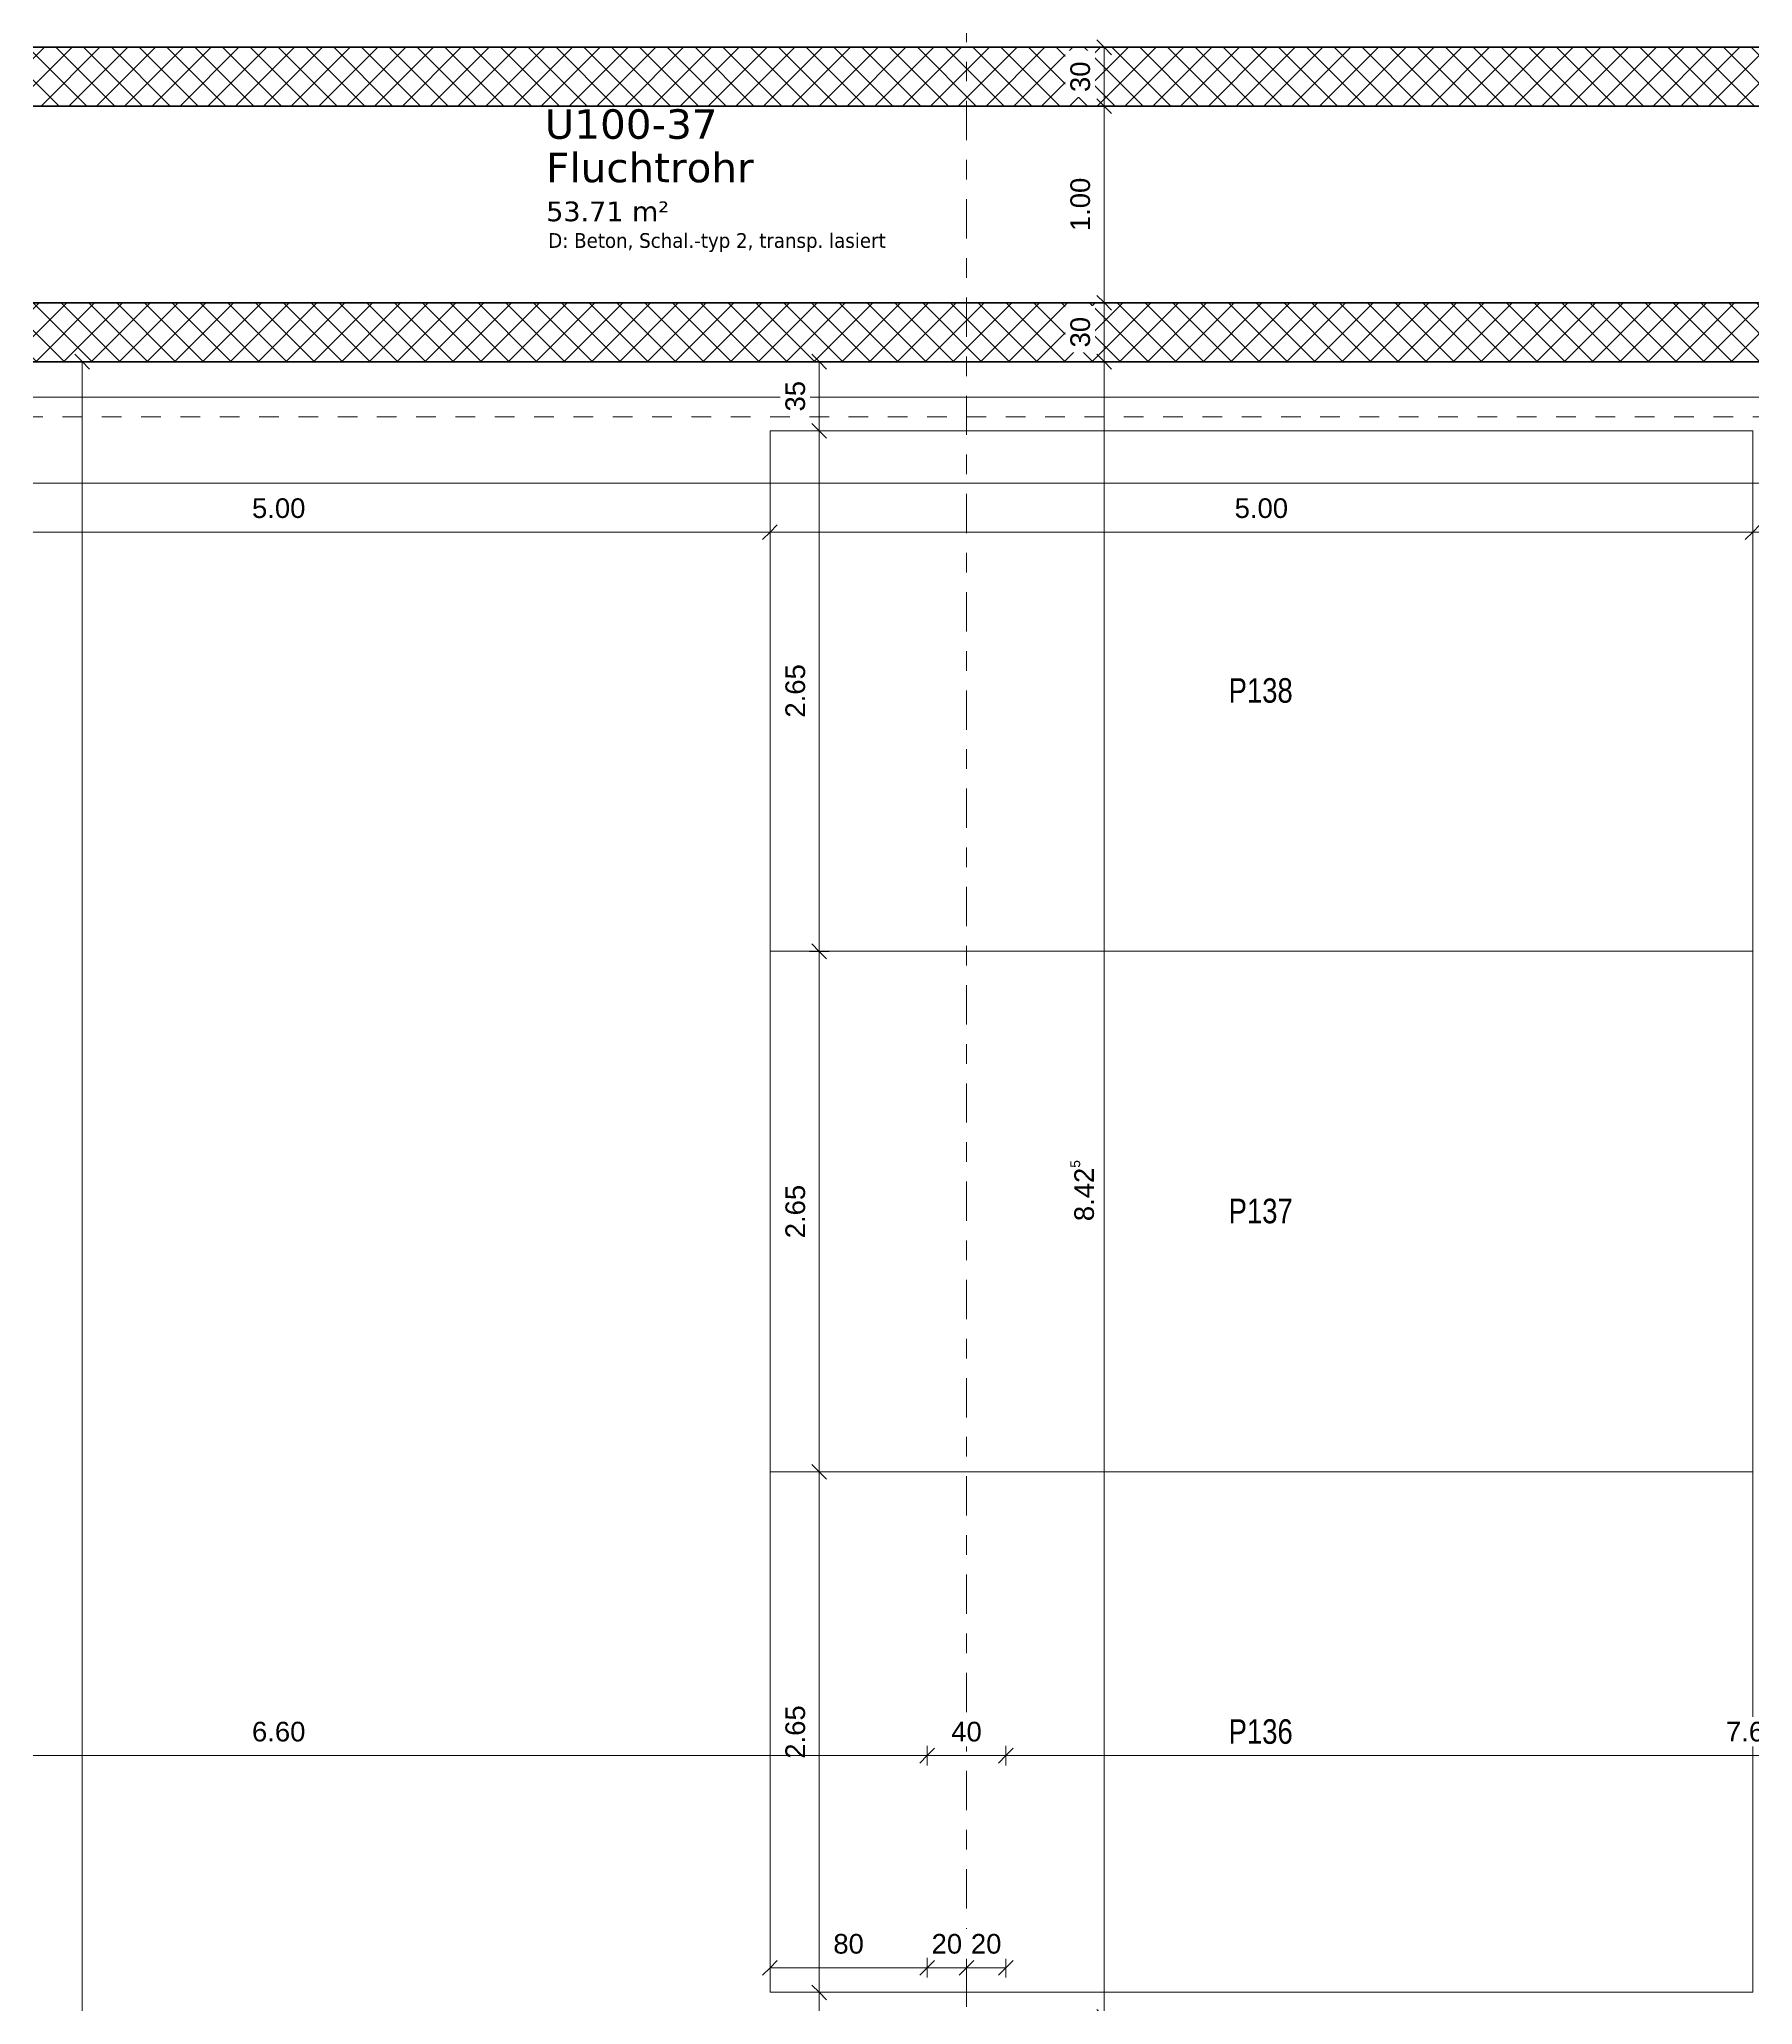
# Model space of a CAD drawing. Header units: metres. Extents: x -85.4 to -16.9, y -4 to 38.1.
# Drawn here: x -56.43 to -47.71, y 21.44 to 31.44 of the extents above; entities that cross this region are included whole.
import ezdxf

# ---------------------------------------------------------------- set-up
doc = ezdxf.new("R2010")
doc.units = ezdxf.units.M
doc.linetypes.add('_Rasterlinie_', pattern=[0.375, 0.2, -0.05, 0.075, -0.05])
doc.linetypes.add('Gestrichelt', pattern=[0.1, 0.05, -0.05])
for name, color, linetype, lineweight in [('A-____-____-DIMS', 7, 'Continuous', 5), ('A-____-____-DIMS-50', 7, 'Continuous', 5), ('A-AREA-____-IDEN', 7, 'Continuous', 5), ('A-FLOR-____-OTLN', 7, 'Continuous', 9), ('A-WALL-____-MCUT', 7, 'Continuous', 35), ('A-WALL-____-PATT', 7, 'Continuous', 35), ('C-PRKG-____-IDEN', 7, 'Continuous', 5), ('C-PRKG-____-OTLN', 7, 'Continuous', 9), ('S-GRID-____-OTLN', 7, 'Continuous', 5)]:
    doc.layers.add(name, color=color, linetype=linetype, lineweight=lineweight)
doc.layers.add('A-DETL-____-OTLN', color=5, linetype='Continuous', lineweight=9, true_color=0x0000ff)
doc.styles.add('Arial_2', font='arial.ttf', dxfattribs={"height": 0.1})
doc.styles.add('Arial_3', font='arial.ttf', dxfattribs={"width": 0.8, "height": 0.125})
doc.styles.add('Verdana_1', font='verdana.ttf', dxfattribs={"height": 0.1})
doc.styles.add('Verdana_2', font='verdana.ttf', dxfattribs={"width": 0.9, "height": 0.075})
doc.styles.add('Verdana_3', font='verdana.ttf', dxfattribs={"height": 0.15})
doc.dimstyles.new('SUB_Rohbau_fein', dxfattribs={"dimscale": 0.3048, "dimtxt": 0.102026, "dimasz": 0.246063, "dimexe": 0.164042, "dimexo": 0.0625, "dimgap": 0.123031, "dimtad": 1, "dimrnd": 0.005, "dimzin": 0, "dimdsep": 46, "dimtxsty": 'Arial_2', "dimblk1": 'OBLIQUE', "dimblk2": 'OBLIQUE', "dimsah": 1, "dimcen": 0.09, "dimazin": 0, "dimtfac": 1, "dimtdec": 4, "dimtix": 1, "dimtmove": 0, "dimatfit": 3, "dimfxl": 0.164042, "dimfxlon": 1, "dimtvp": 1, "dimtfill": 1, "dimtolj": 1, "dimtzin": 0, "dimarcsym": 2})
doc.dimstyles.new('SUB_Rohbau_fein_2', dxfattribs={"dimscale": 0.3048, "dimtxt": 0.102026, "dimasz": 0.246063, "dimexe": 0.164042, "dimexo": 0.0625, "dimgap": 0.123031, "dimtad": 1, "dimdec": 1, "dimlfac": 100, "dimrnd": 0.5, "dimdsep": 46, "dimtxsty": 'Arial_2', "dimblk1": 'OBLIQUE', "dimblk2": 'OBLIQUE', "dimsah": 1, "dimcen": 0.09, "dimazin": 0, "dimtfac": 1, "dimtdec": 4, "dimtix": 1, "dimtmove": 0, "dimatfit": 3, "dimfxl": 0.164042, "dimfxlon": 1, "dimtvp": 1, "dimtfill": 1, "dimtolj": 1, "dimtzin": 0, "dimarcsym": 2})
pattern_1 = [(45, (-1.5, -0.67223), (-0.07071068, 0.07071068), []), (135, (-1.5, -0.67223), (-0.07071068, -0.07071068), [])]

# ---------------------------------------------------------------- blocks, each defined once
blk = doc.blocks.new('PP_Parkplatz - 2650 x 5000-V10--01_UG_OK_FFB_AF_lo')
at = {"layer": 'C-PRKG-____-OTLN', "color": 253, "true_color": 0x999999}
for p, q in [((-52.708, 24.151), (-47.708, 24.151)), ((-52.708, 24.151), (-52.708, 21.502)), ((-52.708, 24.151), (-52.708, 21.502)), ((-47.708, 24.151), (-52.708, 24.151)), ((-52.708, 24.151), (-47.708, 24.151)), ((-52.708, 21.502), (-52.708, 24.151)), ((-52.708, 24.151), (-52.708, 24.151)), ((-47.708, 24.151), (-47.708, 21.502)), ((-47.708, 21.502), (-47.708, 24.151)), ((-47.708, 24.151), (-47.708, 21.502)), ((-47.708, 24.151), (-47.708, 24.151)), ((-52.708, 21.502), (-47.708, 21.502)), ((-52.708, 21.502), (-47.708, 21.502)), ((-47.708, 21.502), (-52.708, 21.502)), ((-52.708, 21.502), (-52.708, 21.502)), ((-47.708, 21.502), (-47.708, 21.502))]:
    blk.add_line(p, q, dxfattribs=at)
blk = doc.blocks.new('DIMBLOCK248--01_UG_OK_FFB_AF_lo')
at = {"layer": 'A-____-____-DIMS-50'}
for p, q in [((-51.008, 29.802), (-51.046, 29.839)), ((-51.008, 29.802), (-51.058, 29.802)), ((-51.008, 21.377), (-51.008, 29.802)), ((-51.008, 29.802), (-50.971, 29.764)), ((-51.008, 29.802), (-50.958, 29.802)), ((-51.008, 21.377), (-51.046, 21.414)), ((-51.008, 21.377), (-51.058, 21.377)), ((-51.008, 21.377), (-50.971, 21.339)), ((-51.008, 21.377), (-50.958, 21.377))]:
    blk.add_line(p, q, dxfattribs=at)
at = {"layer": 'A-____-____-DIMS-50', "color": 0, "insert": (-51.18, 25.427), "char_height": 0.1, "width": 0.38809, "attachment_point": 1, "rotation": 90, "line_spacing_factor": 0.941778, "style": 'Arial_2', "bg_fill": 3, "box_fill_scale": 1.25, "bg_fill_color": 256, "bg_fill_true_color": 13158600, "bg_fill_transparency": 0}
blk.add_mtext('8.42\\A2\\H0.5x;\\S5^  ;\\H2x;', dxfattribs=at)
blk = doc.blocks.new('_Oblique')
at = {"color": 0, "linetype": 'ByBlock', "lineweight": -2}
blk.add_line((-0.5, -0.5), (0.5, 0.5), dxfattribs=at)
blk = doc.blocks.new('DIMBLOCK249--01_UG_OK_FFB_AF_lo')
at = {"layer": 'A-____-____-DIMS-50'}
for p, q in [((-51.008, 30.102), (-51.046, 30.139)), ((-51.008, 30.102), (-51.058, 30.102)), ((-51.008, 29.802), (-51.008, 30.102)), ((-51.008, 30.102), (-50.971, 30.064)), ((-51.008, 30.102), (-50.958, 30.102)), ((-51.008, 29.802), (-51.046, 29.839)), ((-51.008, 29.802), (-51.058, 29.802)), ((-51.008, 29.802), (-50.971, 29.764)), ((-51.008, 29.802), (-50.958, 29.802))]:
    blk.add_line(p, q, dxfattribs=at)
at = {"layer": 'A-____-____-DIMS-50', "color": 0, "insert": (-51.18, 29.874), "char_height": 0.1, "width": 0.18609, "attachment_point": 1, "rotation": 90, "line_spacing_factor": 0.941778, "style": 'Arial_2', "bg_fill": 3, "box_fill_scale": 1.25, "bg_fill_color": 256, "bg_fill_true_color": 13158600, "bg_fill_transparency": 0}
blk.add_mtext('30', dxfattribs=at)
blk = doc.blocks.new('DIMBLOCK250--01_UG_OK_FFB_AF_lo')
at = {"layer": 'A-____-____-DIMS-50'}
for p, q in [((-51.008, 31.102), (-51.046, 31.139)), ((-51.008, 31.102), (-51.058, 31.102)), ((-51.008, 30.102), (-51.008, 31.102)), ((-51.008, 31.102), (-50.971, 31.064)), ((-51.008, 31.102), (-50.958, 31.102)), ((-51.008, 30.102), (-51.046, 30.139)), ((-51.008, 30.102), (-51.058, 30.102)), ((-51.008, 30.102), (-50.971, 30.064)), ((-51.008, 30.102), (-50.958, 30.102))]:
    blk.add_line(p, q, dxfattribs=at)
at = {"layer": 'A-____-____-DIMS-50', "color": 0, "insert": (-51.18, 30.466), "char_height": 0.1, "width": 0.32565, "attachment_point": 1, "rotation": 90, "line_spacing_factor": 0.941778, "style": 'Arial_2', "bg_fill": 3, "box_fill_scale": 1.25, "bg_fill_color": 256, "bg_fill_true_color": 13158600, "bg_fill_transparency": 0}
blk.add_mtext('1.00', dxfattribs=at)
blk = doc.blocks.new('DIMBLOCK251--01_UG_OK_FFB_AF_lo')
at = {"layer": 'A-____-____-DIMS-50'}
for p, q in [((-51.008, 31.402), (-51.046, 31.439)), ((-51.008, 31.402), (-51.058, 31.402)), ((-51.008, 31.102), (-51.008, 31.402)), ((-51.008, 31.402), (-50.971, 31.364)), ((-51.008, 31.402), (-50.958, 31.402)), ((-51.008, 31.102), (-51.046, 31.139)), ((-51.008, 31.102), (-51.058, 31.102)), ((-51.008, 31.102), (-50.971, 31.064)), ((-51.008, 31.102), (-50.958, 31.102))]:
    blk.add_line(p, q, dxfattribs=at)
at = {"layer": 'A-____-____-DIMS-50', "color": 0, "insert": (-51.18, 31.174), "char_height": 0.1, "width": 0.18609, "attachment_point": 1, "rotation": 90, "line_spacing_factor": 0.941778, "style": 'Arial_2', "bg_fill": 3, "box_fill_scale": 1.25, "bg_fill_color": 256, "bg_fill_true_color": 13158600, "bg_fill_transparency": 0}
blk.add_mtext('30', dxfattribs=at)
blk = doc.blocks.new('DIMBLOCK282--01_UG_OK_FFB_AF_lo')
at = {"layer": 'A-____-____-DIMS-50'}
for p, q in [((-57.708, 29.184), (-57.708, 29.234)), ((-57.708, 29.184), (-57.671, 29.221)), ((-32.708, 29.184), (-32.708, 29.234)), ((-32.708, 29.184), (-32.671, 29.221)), ((-57.708, 29.184), (-57.746, 29.146)), ((-57.708, 29.184), (-32.708, 29.184)), ((-57.708, 29.184), (-57.708, 29.134)), ((-32.708, 29.184), (-32.746, 29.146)), ((-32.708, 29.184), (-32.708, 29.134))]:
    blk.add_line(p, q, dxfattribs=at)
at = {"layer": 'A-____-____-DIMS-50', "color": 0, "insert": (-45.382, 29.356), "char_height": 0.1, "width": 0.4187, "attachment_point": 1, "line_spacing_factor": 0.941778, "style": 'Arial_2', "bg_fill": 3, "box_fill_scale": 1.25, "bg_fill_color": 256, "bg_fill_true_color": 13158600, "bg_fill_transparency": 0}
blk.add_mtext('25.00', dxfattribs=at)
blk = doc.blocks.new('DIMBLOCK283--01_UG_OK_FFB_AF_lo')
at = {"layer": 'A-____-____-DIMS-50'}
for p, q in [((-57.708, 28.934), (-57.746, 28.896)), ((-57.708, 28.934), (-57.708, 28.984)), ((-57.708, 28.934), (-57.671, 28.971)), ((-57.708, 28.934), (-52.708, 28.934)), ((-57.708, 28.934), (-57.708, 28.884)), ((-52.708, 28.934), (-52.746, 28.896)), ((-52.708, 28.934), (-52.708, 28.984)), ((-52.708, 28.934), (-52.671, 28.971)), ((-52.708, 28.934), (-52.708, 28.884))]:
    blk.add_line(p, q, dxfattribs=at)
at = {"layer": 'A-____-____-DIMS-50', "color": 0, "insert": (-55.344, 29.106), "char_height": 0.1, "width": 0.32565, "attachment_point": 1, "line_spacing_factor": 0.941778, "style": 'Arial_2', "bg_fill": 3, "box_fill_scale": 1.25, "bg_fill_color": 256, "bg_fill_true_color": 13158600, "bg_fill_transparency": 0}
blk.add_mtext('5.00', dxfattribs=at)
blk = doc.blocks.new('DIMBLOCK284--01_UG_OK_FFB_AF_lo')
at = {"layer": 'A-____-____-DIMS-50'}
for p, q in [((-52.708, 28.934), (-52.746, 28.896)), ((-52.708, 28.934), (-52.708, 28.984)), ((-52.708, 28.934), (-52.671, 28.971)), ((-52.708, 28.934), (-47.708, 28.934)), ((-52.708, 28.934), (-52.708, 28.884)), ((-47.708, 28.934), (-47.746, 28.896)), ((-47.708, 28.934), (-47.708, 28.984)), ((-47.708, 28.934), (-47.671, 28.971)), ((-47.708, 28.934), (-47.708, 28.884))]:
    blk.add_line(p, q, dxfattribs=at)
at = {"layer": 'A-____-____-DIMS-50', "color": 0, "insert": (-50.344, 29.106), "char_height": 0.1, "width": 0.32565, "attachment_point": 1, "line_spacing_factor": 0.941778, "style": 'Arial_2', "bg_fill": 3, "box_fill_scale": 1.25, "bg_fill_color": 256, "bg_fill_true_color": 13158600, "bg_fill_transparency": 0}
blk.add_mtext('5.00', dxfattribs=at)
blk = doc.blocks.new('DIMBLOCK285--01_UG_OK_FFB_AF_lo')
at = {"layer": 'A-____-____-DIMS-50'}
for p, q in [((-47.708, 28.934), (-47.746, 28.896)), ((-47.708, 28.934), (-47.708, 28.984)), ((-47.708, 28.934), (-47.671, 28.971)), ((-47.708, 28.934), (-42.708, 28.934)), ((-47.708, 28.934), (-47.708, 28.884)), ((-42.708, 28.934), (-42.746, 28.896)), ((-42.708, 28.934), (-42.708, 28.984)), ((-42.708, 28.934), (-42.671, 28.971)), ((-42.708, 28.934), (-42.708, 28.884))]:
    blk.add_line(p, q, dxfattribs=at)
at = {"layer": 'A-____-____-DIMS-50', "color": 0, "insert": (-45.344, 29.106), "char_height": 0.1, "width": 0.32565, "attachment_point": 1, "line_spacing_factor": 0.941778, "style": 'Arial_2', "bg_fill": 3, "box_fill_scale": 1.25, "bg_fill_color": 256, "bg_fill_true_color": 13158600, "bg_fill_transparency": 0}
blk.add_mtext('5.00', dxfattribs=at)
blk = doc.blocks.new('DIMBLOCK319--01_UG_OK_FFB_AF_lo')
at = {"layer": 'A-____-____-DIMS-50'}
for p, q in [((-52.458, 21.502), (-52.496, 21.539)), ((-52.458, 21.502), (-52.508, 21.502)), ((-52.458, 20.85), (-52.458, 21.502)), ((-52.458, 21.502), (-52.421, 21.464)), ((-52.458, 21.502), (-52.408, 21.502)), ((-52.458, 20.85), (-52.508, 20.85)), ((-52.458, 20.85), (-52.496, 20.887)), ((-52.458, 20.85), (-52.421, 20.812)), ((-52.458, 20.85), (-52.408, 20.85))]:
    blk.add_line(p, q, dxfattribs=at)
at = {"layer": 'A-____-____-DIMS-50', "color": 0, "insert": (-52.63, 21.098), "char_height": 0.1, "width": 0.18609, "attachment_point": 1, "rotation": 90, "line_spacing_factor": 0.941778, "style": 'Arial_2', "bg_fill": 3, "box_fill_scale": 1.25, "bg_fill_color": 256, "bg_fill_true_color": 13158600, "bg_fill_transparency": 0}
blk.add_mtext('65', dxfattribs=at)
blk = doc.blocks.new('DIMBLOCK320--01_UG_OK_FFB_AF_lo')
at = {"layer": 'A-____-____-DIMS-50'}
for p, q in [((-52.458, 24.151), (-52.508, 24.151)), ((-52.458, 24.151), (-52.496, 24.189)), ((-52.458, 21.502), (-52.458, 24.151)), ((-52.458, 24.151), (-52.421, 24.114)), ((-52.458, 24.151), (-52.408, 24.151)), ((-52.458, 21.502), (-52.496, 21.539)), ((-52.458, 21.502), (-52.508, 21.502)), ((-52.458, 21.502), (-52.421, 21.464)), ((-52.458, 21.502), (-52.408, 21.502))]:
    blk.add_line(p, q, dxfattribs=at)
at = {"layer": 'A-____-____-DIMS-50', "color": 0, "insert": (-52.63, 22.691), "char_height": 0.1, "width": 0.32565, "attachment_point": 1, "rotation": 90, "line_spacing_factor": 0.941778, "style": 'Arial_2', "bg_fill": 3, "box_fill_scale": 1.25, "bg_fill_color": 256, "bg_fill_true_color": 13158600, "bg_fill_transparency": 0}
blk.add_mtext('2.65', dxfattribs=at)
blk = doc.blocks.new('DIMBLOCK321--01_UG_OK_FFB_AF_lo')
at = {"layer": 'A-____-____-DIMS-50'}
for p, q in [((-52.458, 26.8), (-52.496, 26.838)), ((-52.458, 26.8), (-52.508, 26.8)), ((-52.458, 24.151), (-52.458, 26.8)), ((-52.458, 26.8), (-52.421, 26.763)), ((-52.458, 26.8), (-52.408, 26.8)), ((-52.458, 24.151), (-52.508, 24.151)), ((-52.458, 24.151), (-52.496, 24.189)), ((-52.458, 24.151), (-52.421, 24.114)), ((-52.458, 24.151), (-52.408, 24.151))]:
    blk.add_line(p, q, dxfattribs=at)
at = {"layer": 'A-____-____-DIMS-50', "color": 0, "insert": (-52.63, 25.34), "char_height": 0.1, "width": 0.32565, "attachment_point": 1, "rotation": 90, "line_spacing_factor": 0.941778, "style": 'Arial_2', "bg_fill": 3, "box_fill_scale": 1.25, "bg_fill_color": 256, "bg_fill_true_color": 13158600, "bg_fill_transparency": 0}
blk.add_mtext('2.65', dxfattribs=at)
blk = doc.blocks.new('DIMBLOCK322--01_UG_OK_FFB_AF_lo')
at = {"layer": 'A-____-____-DIMS-50'}
for p, q in [((-52.458, 29.45), (-52.508, 29.45)), ((-52.458, 29.45), (-52.496, 29.487)), ((-52.458, 26.8), (-52.458, 29.45)), ((-52.458, 29.45), (-52.421, 29.412)), ((-52.458, 29.45), (-52.408, 29.45)), ((-52.458, 26.8), (-52.496, 26.838)), ((-52.458, 26.8), (-52.508, 26.8)), ((-52.458, 26.8), (-52.421, 26.763)), ((-52.458, 26.8), (-52.408, 26.8))]:
    blk.add_line(p, q, dxfattribs=at)
at = {"layer": 'A-____-____-DIMS-50', "color": 0, "insert": (-52.63, 27.99), "char_height": 0.1, "width": 0.32565, "attachment_point": 1, "rotation": 90, "line_spacing_factor": 0.941778, "style": 'Arial_2', "bg_fill": 3, "box_fill_scale": 1.25, "bg_fill_color": 256, "bg_fill_true_color": 13158600, "bg_fill_transparency": 0}
blk.add_mtext('2.65', dxfattribs=at)
blk = doc.blocks.new('DIMBLOCK323--01_UG_OK_FFB_AF_lo')
at = {"layer": 'A-____-____-DIMS-50'}
for p, q in [((-52.458, 29.802), (-52.496, 29.839)), ((-52.458, 29.802), (-52.508, 29.802)), ((-52.458, 29.45), (-52.458, 29.802)), ((-52.458, 29.802), (-52.421, 29.764)), ((-52.458, 29.802), (-52.408, 29.802)), ((-52.458, 29.45), (-52.508, 29.45)), ((-52.458, 29.45), (-52.496, 29.487)), ((-52.458, 29.45), (-52.421, 29.412)), ((-52.458, 29.45), (-52.408, 29.45))]:
    blk.add_line(p, q, dxfattribs=at)
at = {"layer": 'A-____-____-DIMS-50', "color": 0, "insert": (-52.63, 29.548), "char_height": 0.1, "width": 0.18609, "attachment_point": 1, "rotation": 90, "line_spacing_factor": 0.941778, "style": 'Arial_2', "bg_fill": 3, "box_fill_scale": 1.25, "bg_fill_color": 256, "bg_fill_true_color": 13158600, "bg_fill_transparency": 0}
blk.add_mtext('35', dxfattribs=at)
blk = doc.blocks.new('DIMBLOCK363--01_UG_OK_FFB_AF_lo')
at = {"layer": 'A-____-____-DIMS-50'}
for p, q in [((-56.208, 29.802), (-56.246, 29.839)), ((-56.208, 29.802), (-56.258, 29.802)), ((-56.208, 6.184), (-56.208, 29.802)), ((-56.208, 29.802), (-56.171, 29.764)), ((-56.208, 29.802), (-56.158, 29.802)), ((-56.208, 6.184), (-56.246, 6.222)), ((-56.208, 6.184), (-56.258, 6.184)), ((-56.208, 6.184), (-56.171, 6.147)), ((-56.208, 6.184), (-56.158, 6.184))]:
    blk.add_line(p, q, dxfattribs=at)
at = {"layer": 'A-____-____-DIMS-50', "color": 0, "insert": (-56.38, 17.818), "char_height": 0.1, "width": 0.4187, "attachment_point": 1, "rotation": 90, "line_spacing_factor": 0.941778, "style": 'Arial_2', "bg_fill": 3, "box_fill_scale": 1.25, "bg_fill_color": 256, "bg_fill_true_color": 13158600, "bg_fill_transparency": 0}
blk.add_mtext('23.62', dxfattribs=at)
blk = doc.blocks.new('DIMBLOCK386--01_UG_OK_FFB_AF_lo')
at = {"layer": 'A-____-____-DIMS-50'}
for p, q in [((-51.708, 21.627), (-51.746, 21.589)), ((-51.708, 21.627), (-51.708, 21.677)), ((-51.708, 21.627), (-51.671, 21.664)), ((-51.508, 21.627), (-51.708, 21.627)), ((-51.708, 21.627), (-51.708, 21.577)), ((-51.508, 21.627), (-51.546, 21.589)), ((-51.508, 21.627), (-51.508, 21.677)), ((-51.508, 21.627), (-51.471, 21.664)), ((-51.508, 21.627), (-51.508, 21.577))]:
    blk.add_line(p, q, dxfattribs=at)
at = {"layer": 'A-____-____-DIMS-50', "color": 0, "insert": (-51.686, 21.799), "char_height": 0.1, "width": 0.18609, "attachment_point": 1, "line_spacing_factor": 0.941778, "style": 'Arial_2', "bg_fill": 3, "box_fill_scale": 1.25, "bg_fill_color": 256, "bg_fill_true_color": 13158600, "bg_fill_transparency": 0}
blk.add_mtext('20', dxfattribs=at)
blk = doc.blocks.new('DIMBLOCK387--01_UG_OK_FFB_AF_lo')
at = {"layer": 'A-____-____-DIMS-50'}
for p, q in [((-51.908, 21.627), (-51.946, 21.589)), ((-51.908, 21.627), (-51.908, 21.677)), ((-51.908, 21.627), (-51.871, 21.664)), ((-51.708, 21.627), (-51.908, 21.627)), ((-51.908, 21.627), (-51.908, 21.577)), ((-51.708, 21.627), (-51.746, 21.589)), ((-51.708, 21.627), (-51.708, 21.677)), ((-51.708, 21.627), (-51.671, 21.664)), ((-51.708, 21.627), (-51.708, 21.577))]:
    blk.add_line(p, q, dxfattribs=at)
at = {"layer": 'A-____-____-DIMS-50', "color": 0, "insert": (-51.886, 21.799), "char_height": 0.1, "width": 0.18609, "attachment_point": 1, "line_spacing_factor": 0.941778, "style": 'Arial_2', "bg_fill": 3, "box_fill_scale": 1.25, "bg_fill_color": 256, "bg_fill_true_color": 13158600, "bg_fill_transparency": 0}
blk.add_mtext('20', dxfattribs=at)
blk = doc.blocks.new('DIMBLOCK388--01_UG_OK_FFB_AF_lo')
at = {"layer": 'A-____-____-DIMS-50'}
for p, q in [((-52.708, 21.627), (-52.746, 21.589)), ((-52.708, 21.627), (-52.708, 21.677)), ((-52.708, 21.627), (-52.671, 21.664)), ((-51.908, 21.627), (-52.708, 21.627)), ((-52.708, 21.627), (-52.708, 21.577)), ((-51.908, 21.627), (-51.946, 21.589)), ((-51.908, 21.627), (-51.908, 21.677)), ((-51.908, 21.627), (-51.871, 21.664)), ((-51.908, 21.627), (-51.908, 21.577))]:
    blk.add_line(p, q, dxfattribs=at)
at = {"layer": 'A-____-____-DIMS-50', "color": 0, "insert": (-52.386, 21.799), "char_height": 0.1, "width": 0.18609, "attachment_point": 1, "line_spacing_factor": 0.941778, "style": 'Arial_2', "bg_fill": 3, "box_fill_scale": 1.25, "bg_fill_color": 256, "bg_fill_true_color": 13158600, "bg_fill_transparency": 0}
blk.add_mtext('80', dxfattribs=at)
blk = doc.blocks.new('DIMBLOCK403--01_UG_OK_FFB_AF_lo')
at = {"layer": 'A-____-____-DIMS-50'}
for p, q in [((-58.508, 22.707), (-58.508, 22.757)), ((-58.508, 22.707), (-58.471, 22.744)), ((-51.908, 22.707), (-51.908, 22.757)), ((-51.908, 22.707), (-51.871, 22.744)), ((-58.508, 22.707), (-58.546, 22.669)), ((-58.508, 22.707), (-51.908, 22.707)), ((-58.508, 22.707), (-58.508, 22.657)), ((-51.908, 22.707), (-51.946, 22.669)), ((-51.908, 22.707), (-51.908, 22.657))]:
    blk.add_line(p, q, dxfattribs=at)
at = {"layer": 'A-____-____-DIMS-50', "color": 0, "insert": (-55.344, 22.879), "char_height": 0.1, "width": 0.32565, "attachment_point": 1, "line_spacing_factor": 0.941778, "style": 'Arial_2', "bg_fill": 3, "box_fill_scale": 1.25, "bg_fill_color": 256, "bg_fill_true_color": 13158600, "bg_fill_transparency": 0}
blk.add_mtext('6.60', dxfattribs=at)
blk = doc.blocks.new('DIMBLOCK404--01_UG_OK_FFB_AF_lo')
at = {"layer": 'A-____-____-DIMS-50'}
for p, q in [((-51.908, 22.707), (-51.908, 22.757)), ((-51.908, 22.707), (-51.871, 22.744)), ((-51.508, 22.707), (-51.508, 22.757)), ((-51.508, 22.707), (-51.471, 22.744)), ((-51.908, 22.707), (-51.946, 22.669)), ((-51.908, 22.707), (-51.508, 22.707)), ((-51.908, 22.707), (-51.908, 22.657)), ((-51.508, 22.707), (-51.546, 22.669)), ((-51.508, 22.707), (-51.508, 22.657))]:
    blk.add_line(p, q, dxfattribs=at)
at = {"layer": 'A-____-____-DIMS-50', "color": 0, "insert": (-51.786, 22.879), "char_height": 0.1, "width": 0.18609, "attachment_point": 1, "line_spacing_factor": 0.941778, "style": 'Arial_2', "bg_fill": 3, "box_fill_scale": 1.25, "bg_fill_color": 256, "bg_fill_true_color": 13158600, "bg_fill_transparency": 0}
blk.add_mtext('40', dxfattribs=at)
blk = doc.blocks.new('DIMBLOCK405--01_UG_OK_FFB_AF_lo')
at = {"layer": 'A-____-____-DIMS-50'}
for p, q in [((-51.508, 22.707), (-51.508, 22.757)), ((-51.508, 22.707), (-51.471, 22.744)), ((-43.908, 22.707), (-43.908, 22.757)), ((-43.908, 22.707), (-43.871, 22.744)), ((-51.508, 22.707), (-51.546, 22.669)), ((-51.508, 22.707), (-43.908, 22.707)), ((-51.508, 22.707), (-51.508, 22.657)), ((-43.908, 22.707), (-43.946, 22.669)), ((-43.908, 22.707), (-43.908, 22.657))]:
    blk.add_line(p, q, dxfattribs=at)
at = {"layer": 'A-____-____-DIMS-50', "color": 0, "insert": (-47.844, 22.879), "char_height": 0.1, "width": 0.32565, "attachment_point": 1, "line_spacing_factor": 0.941778, "style": 'Arial_2', "bg_fill": 3, "box_fill_scale": 1.25, "bg_fill_color": 256, "bg_fill_true_color": 13158600, "bg_fill_transparency": 0}
blk.add_mtext('7.60', dxfattribs=at)

msp = doc.modelspace()

# ---------------------------------------------------------------- hatches: boundary and pattern name
at = {"layer": 'A-WALL-____-PATT', "lineweight": 9}
h = msp.add_hatch(dxfattribs=at)
h.set_pattern_fill('FP_1', color=256, style=0, pattern_type=2)
h.set_pattern_definition(pattern_1)
h.paths.add_polyline_path([(-18.6786, 31.1016), (-18.6786, 31.4016), (-69.9425, 31.4016), (-70.2151, 31.1016), (-22.8379, 31.1016)])
h = msp.add_hatch(dxfattribs=at)
h.set_pattern_fill('FP_1', color=256, style=0, pattern_type=2)
h.set_pattern_definition(pattern_1)
h.paths.add_polyline_path([(-26.843, 29.8016), (-19.538, 29.8016), (-19.538, 30.1016), (-62.1928, 30.1016), (-62.1928, 29.8016), (-26.9972, 29.8016)])
h.paths.add_polyline_path([(-69.1099, 29.8016), (-64.3928, 29.8016), (-64.3928, 30.1016), (-70.0159, 30.1016), (-70.0159, 29.8016), (-69.6298, 29.8016)])
h.paths.add_polyline_path([(-18.6786, 29.8016), (-18.6786, 30.1016), (-19.438, 30.1016), (-19.438, 29.8016)])

# ---------------------------------------------------------------- linework, layer by layer
at = {"layer": 'A-DETL-____-OTLN', "color": 7, "linetype": 'Gestrichelt'}
msp.add_line((-57.708, 29.5209), (-40.818, 29.5209), dxfattribs=at)
at = {"layer": 'A-FLOR-____-OTLN'}
for p, q in [((-40.788, 29.8009), (-57.708, 29.8009)), ((-40.818, 29.6216), (-57.708, 29.6216))]:
    msp.add_line(p, q, dxfattribs=at)
at = {"layer": 'A-WALL-____-MCUT'}
for p, q in [((-18.6786, 31.4016), (-69.9425, 31.4016)), ((-69.8098, 31.1016), (-18.6786, 31.1016)), ((-69.4159, 30.1016), (-19.538, 30.1016)), ((-40.788, 29.8016), (-57.708, 29.8016))]:
    msp.add_line(p, q, dxfattribs=at)
at = {"layer": 'S-GRID-____-OTLN', "color": 8, "linetype": '_Rasterlinie_', "true_color": 0x808080}
msp.add_line((-51.708, -3.5715), (-51.708, 33.6425), dxfattribs=at)

# ---------------------------------------------------------------- block references
at = {"layer": 'C-PRKG-____-OTLN', "color": 253, "true_color": 0x999999}
for p in [(0, 5.2989), (0, 2.6495), (0, 0)]:
    msp.add_blockref('PP_Parkplatz - 2650 x 5000-V10--01_UG_OK_FFB_AF_lo', p, dxfattribs=at)

# ---------------------------------------------------------------- texts
at = {"layer": 'A-AREA-____-IDEN', "attachment_point": 1}
for s, insert, char_height, width, style in [('U100-37', (-53.8544, 31.0861), 0.15, 1.074261, 'Verdana_3'), ('Fluchtrohr', (-53.8472, 30.865), 0.15, 1.262658, 'Verdana_3'), ('53.71 m²', (-53.8468, 30.6165), 0.1, 0.817721, 'Verdana_1'), ('D: Beton, Schal.-typ 2, transp. lasiert', (-53.8368, 30.4558), 0.075, 2.211455, 'Verdana_2')]:
    msp.add_mtext(s, dxfattribs=dict(at, insert=insert, char_height=char_height, width=width, style=style))

# ---------------------------------------------------------------- next in the draw order: texts
at = {"layer": 'C-PRKG-____-IDEN', "char_height": 0.125, "width": 0.391223, "attachment_point": 1, "style": 'Arial_3', "bg_fill": 3, "box_fill_scale": 1.25, "bg_fill_color": 256, "bg_fill_true_color": 13158600, "bg_fill_transparency": 0}
for s, insert in [('P138', (-50.3746, 28.1907)), ('P137', (-50.3746, 25.5413)), ('P136', (-50.3746, 22.8918))]:
    msp.add_mtext(s, dxfattribs=dict(at, insert=insert))

# ---------------------------------------------------------------- next in the draw order: dimensions: what is measured, and where the dimension line sits
at = {"layer": 'A-____-____-DIMS'}
dim = msp.add_linear_dim(base=(-51.008, 29.8016), p1=(-51.058, 21.3766), p2=(-51.058, 29.8016), angle=90, text='\\A1;8.42\\Q;{\\A1;{\\H0.5x;\\S5^ ;}}', dimstyle='SUB_Rohbau_fein', override={"dimpost": '<>', "dimfxl": 8.425}, dxfattribs=at)
dim.commit()
dim.dimension.update_dxf_attribs({"geometry": 'DIMBLOCK248--01_UG_OK_FFB_AF_lo', "text_midpoint": (-51.0966, 25.5891)})
dim = msp.add_linear_dim(base=(-51.708, 21.6266), p1=(-51.508, 21.5766), p2=(-51.708, 21.5766), dimstyle='SUB_Rohbau_fein_2', override={"dimpost": '<>', "dimfxl": 0.2}, dxfattribs=at)
dim.commit()
dim.dimension.update_dxf_attribs({"geometry": 'DIMBLOCK386--01_UG_OK_FFB_AF_lo', "text_midpoint": (-51.608, 21.7151)})
dim = msp.add_linear_dim(base=(-52.458, 21.5016), p1=(-52.508, 20.85), p2=(-52.508, 21.5016), angle=90, dimstyle='SUB_Rohbau_fein_2', override={"dimpost": '<>', "dimfxl": 0.651567}, dxfattribs=at)
dim.commit()
dim.dimension.update_dxf_attribs({"geometry": 'DIMBLOCK319--01_UG_OK_FFB_AF_lo', "text_midpoint": (-52.5466, 21.1758)})

# ---------------------------------------------------------------- next in the draw order: dimensions: what is measured, and where the dimension line sits
for base, p1, p2, dimstyle, override, picture, middle in [((-51.008, 30.1016), (-51.058, 29.8016), (-51.058, 30.1016), 'SUB_Rohbau_fein_2', {"dimpost": '<>', "dimfxl": 0.3}, 'DIMBLOCK249--01_UG_OK_FFB_AF_lo', (-51.0966, 29.9516)), ((-52.458, 24.151), (-52.508, 21.5016), (-52.508, 24.151), 'SUB_Rohbau_fein', {"dimpost": '<>', "dimfxl": 2.649455}, 'DIMBLOCK320--01_UG_OK_FFB_AF_lo', (-52.5466, 22.8263))]:
    dim = msp.add_linear_dim(base=base, p1=p1, p2=p2, angle=90, dimstyle=dimstyle, override=override, dxfattribs=at)
    dim.commit()
    dim.dimension.update_dxf_attribs({"geometry": picture, "text_midpoint": middle})
for base, p1, p2, dimstyle, override, picture, middle in [((-32.708, 29.184), (-57.708, 29.234), (-32.708, 29.234), 'SUB_Rohbau_fein', {"dimpost": '<>', "dimfxl": 25}, 'DIMBLOCK282--01_UG_OK_FFB_AF_lo', (-45.208, 29.2725)), ((-51.908, 21.6266), (-51.708, 21.5766), (-51.908, 21.5766), 'SUB_Rohbau_fein_2', {"dimpost": '<>', "dimfxl": 0.2}, 'DIMBLOCK387--01_UG_OK_FFB_AF_lo', (-51.808, 21.7151))]:
    dim = msp.add_linear_dim(base=base, p1=p1, p2=p2, dimstyle=dimstyle, override=override, dxfattribs=at)
    dim.commit()
    dim.dimension.update_dxf_attribs({"geometry": picture, "text_midpoint": middle})

# ---------------------------------------------------------------- next in the draw order: dimensions: what is measured, and where the dimension line sits
for base, p1, p2, override, picture, middle in [((-51.008, 31.1016), (-51.058, 30.1016), (-51.058, 31.1016), {"dimpost": '<>', "dimfxl": 1.000001}, 'DIMBLOCK250--01_UG_OK_FFB_AF_lo', (-51.0966, 30.6016)), ((-52.458, 26.8005), (-52.508, 24.151), (-52.508, 26.8005), {"dimpost": '<>', "dimfxl": 2.649455}, 'DIMBLOCK321--01_UG_OK_FFB_AF_lo', (-52.5466, 25.4757))]:
    dim = msp.add_linear_dim(base=base, p1=p1, p2=p2, angle=90, dimstyle='SUB_Rohbau_fein', override=override, dxfattribs=at)
    dim.commit()
    dim.dimension.update_dxf_attribs({"geometry": picture, "text_midpoint": middle})
for base, p1, p2, dimstyle, override, picture, middle in [((-52.708, 28.934), (-57.708, 28.984), (-52.708, 28.984), 'SUB_Rohbau_fein', {"dimpost": '<>', "dimfxl": 5}, 'DIMBLOCK283--01_UG_OK_FFB_AF_lo', (-55.208, 29.0225)), ((-52.708, 21.6266), (-51.908, 21.5766), (-52.708, 21.5766), 'SUB_Rohbau_fein_2', {"dimpost": '<>', "dimfxl": 0.8}, 'DIMBLOCK388--01_UG_OK_FFB_AF_lo', (-52.308, 21.7151))]:
    dim = msp.add_linear_dim(base=base, p1=p1, p2=p2, dimstyle=dimstyle, override=override, dxfattribs=at)
    dim.commit()
    dim.dimension.update_dxf_attribs({"geometry": picture, "text_midpoint": middle})

# ---------------------------------------------------------------- next in the draw order: dimensions: what is measured, and where the dimension line sits
for base, p1, p2, dimstyle, override, picture, middle in [((-51.008, 31.4016), (-51.058, 31.1016), (-51.058, 31.4016), 'SUB_Rohbau_fein_2', {"dimpost": '<>', "dimfxl": 0.3}, 'DIMBLOCK251--01_UG_OK_FFB_AF_lo', (-51.0966, 31.2516)), ((-56.208, 29.8016), (-56.258, 6.1841), (-56.258, 29.8016), 'SUB_Rohbau_fein', {"dimpost": '<>', "dimfxl": 23.6175}, 'DIMBLOCK363--01_UG_OK_FFB_AF_lo', (-56.2966, 17.9928))]:
    dim = msp.add_linear_dim(base=base, p1=p1, p2=p2, angle=90, dimstyle=dimstyle, override=override, dxfattribs=at)
    dim.commit()
    dim.dimension.update_dxf_attribs({"geometry": picture, "text_midpoint": middle})
dim = msp.add_linear_dim(base=(-47.708, 28.934), p1=(-52.708, 28.984), p2=(-47.708, 28.984), dimstyle='SUB_Rohbau_fein', override={"dimpost": '<>', "dimfxl": 5}, dxfattribs=at)
dim.commit()
dim.dimension.update_dxf_attribs({"geometry": 'DIMBLOCK284--01_UG_OK_FFB_AF_lo', "text_midpoint": (-50.208, 29.0225)})

# ---------------------------------------------------------------- next in the draw order: dimensions: what is measured, and where the dimension line sits
dim = msp.add_linear_dim(base=(-52.458, 29.4499), p1=(-52.508, 26.8005), p2=(-52.508, 29.4499), angle=90, dimstyle='SUB_Rohbau_fein', override={"dimpost": '<>', "dimfxl": 2.649455}, dxfattribs=at)
dim.commit()
dim.dimension.update_dxf_attribs({"geometry": 'DIMBLOCK322--01_UG_OK_FFB_AF_lo', "text_midpoint": (-52.5466, 28.1252)})
for base, p1, p2, override, picture, middle in [((-42.708, 28.934), (-47.708, 28.984), (-42.708, 28.984), {"dimpost": '<>', "dimfxl": 5}, 'DIMBLOCK285--01_UG_OK_FFB_AF_lo', (-45.208, 29.0225)), ((-51.908, 22.7066), (-58.508, 22.6566), (-51.908, 22.6566), {"dimpost": '<>', "dimfxl": 6.6}, 'DIMBLOCK403--01_UG_OK_FFB_AF_lo', (-55.208, 22.7951))]:
    dim = msp.add_linear_dim(base=base, p1=p1, p2=p2, dimstyle='SUB_Rohbau_fein', override=override, dxfattribs=at)
    dim.commit()
    dim.dimension.update_dxf_attribs({"geometry": picture, "text_midpoint": middle})

# ---------------------------------------------------------------- next in the draw order: dimensions: what is measured, and where the dimension line sits
dim = msp.add_linear_dim(base=(-52.458, 29.8016), p1=(-52.508, 29.4499), p2=(-52.508, 29.8016), angle=90, dimstyle='SUB_Rohbau_fein_2', override={"dimpost": '<>', "dimfxl": 0.351628}, dxfattribs=at)
dim.commit()
dim.dimension.update_dxf_attribs({"geometry": 'DIMBLOCK323--01_UG_OK_FFB_AF_lo', "text_midpoint": (-52.5466, 29.6257)})
dim = msp.add_linear_dim(base=(-51.508, 22.7066), p1=(-51.908, 22.6566), p2=(-51.508, 22.6566), dimstyle='SUB_Rohbau_fein_2', override={"dimpost": '<>', "dimfxl": 0.4}, dxfattribs=at)
dim.commit()
dim.dimension.update_dxf_attribs({"geometry": 'DIMBLOCK404--01_UG_OK_FFB_AF_lo', "text_midpoint": (-51.708, 22.7951)})

# ---------------------------------------------------------------- next in the draw order: dimensions: what is measured, and where the dimension line sits
dim = msp.add_linear_dim(base=(-43.908, 22.7066), p1=(-51.508, 22.6566), p2=(-43.908, 22.6566), dimstyle='SUB_Rohbau_fein', override={"dimpost": '<>', "dimfxl": 7.6}, dxfattribs=at)
dim.commit()
dim.dimension.update_dxf_attribs({"geometry": 'DIMBLOCK405--01_UG_OK_FFB_AF_lo', "text_midpoint": (-47.708, 22.7951)})

doc.saveas('drawing.dxf')
